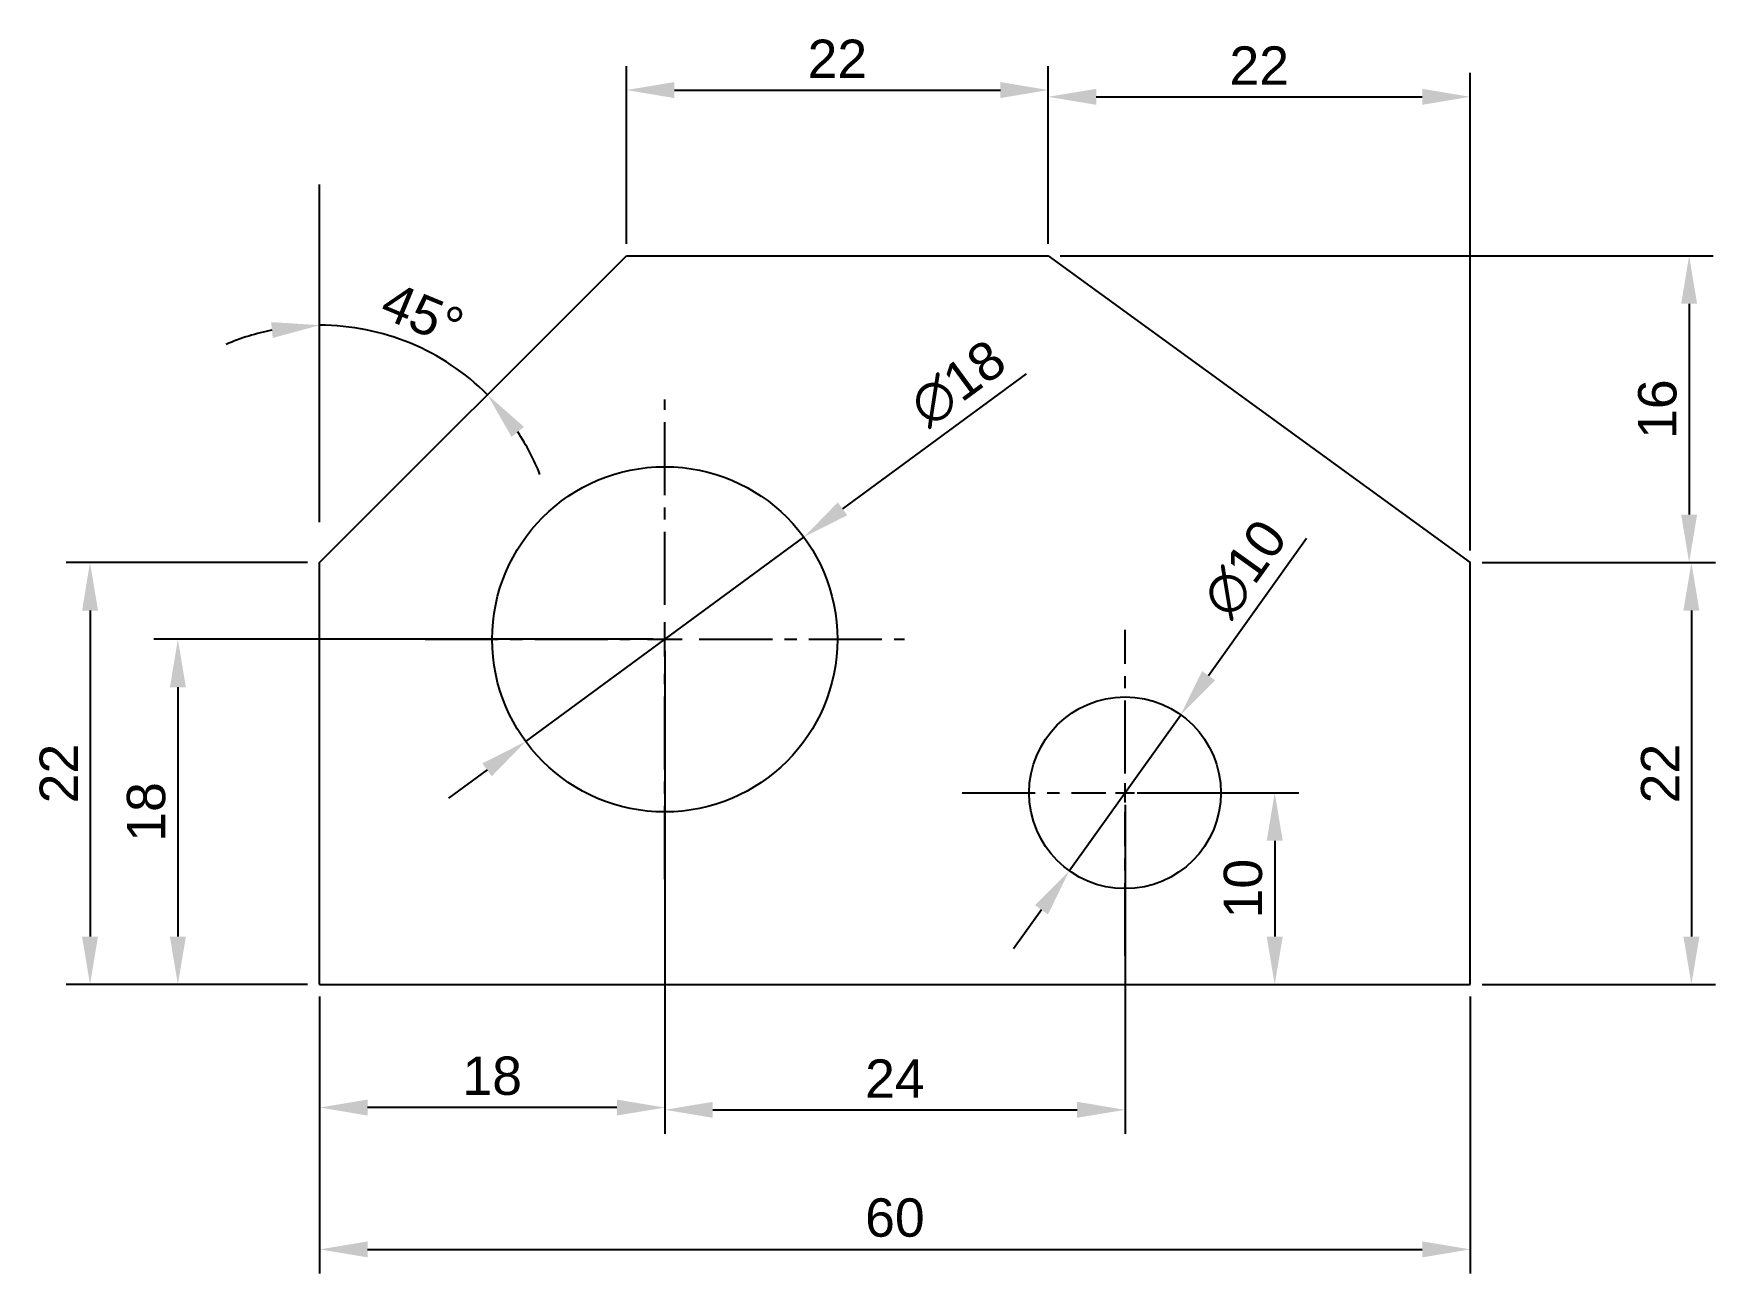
# Model space of a CAD drawing. Header units: millimetres. Extents: x 1722.5 to 1810.2, y 977.2 to 1041.8.
import ezdxf

# ---------------------------------------------------------------- set-up
doc = ezdxf.new("R2010")
doc.units = ezdxf.units.MM
doc.linetypes.add('CENTER2', pattern=[28.575, 19.05, -3.175, 3.175, -3.175])
doc.styles.get("Standard").update_dxf_attribs({"font": 'arial.ttf'})
doc.dimstyles.new('ISO-25', dxfattribs={"dimtxt": 2, "dimasz": 2.5, "dimexe": 1.25, "dimexo": 0.625, "dimtad": 1, "dimtxsty": 'Standard', "dimcen": 2.5, "dimclrd": 2, "dimclrt": 122, "dimadec": 0, "dimazin": 0, "dimtfac": 1, "dimtmove": 0, "dimatfit": 3, "dimfxl": 1, "dimarcsym": 0})

# ---------------------------------------------------------------- blocks, each defined once
blk = doc.blocks.new('*U2')
at = {"color": 0, "linetype": 'CENTER2', "ltscale": 0.2, "transparency": 16777216}
for p, q in [((0, 1.8), (0, 12.5)), ((-12.5, 0), (-1.8, 0)), ((1.8, 0), (12.5, 0)), ((0, -12.5), (0, -1.8))]:
    blk.add_line(p, q, dxfattribs=at)
at = {"color": 0, "linetype": 'Continuous', "ltscale": 0.2, "transparency": 16777216}
for p, q in [((0, -0.9), (0, 0.9)), ((-0.9, 0), (0.9, 0))]:
    blk.add_line(p, q, dxfattribs=at)
blk = doc.blocks.new('*U3')
at = {"color": 0, "linetype": 'CENTER2', "ltscale": 0.2, "transparency": 16777216}
for p, q in [((0, 1), (0, 8.5)), ((-8.5, 0), (-1, 0)), ((1, 0), (8.5, 0)), ((0, -8.5), (0, -1))]:
    blk.add_line(p, q, dxfattribs=at)
at = {"color": 0, "linetype": 'Continuous', "ltscale": 0.2, "transparency": 16777216}
for p, q in [((-0.5, 0), (0.5, 0)), ((0, -0.5), (0, 0.5))]:
    blk.add_line(p, q, dxfattribs=at)
blk = doc.blocks.new('*D5')
at = {"color": 0, "lineweight": -2, "transparency": 16777216}
for p, q in [((1754.772, 1010.21), (1728.755, 1010.21)), ((1736.772, 992.21), (1728.755, 992.21))]:
    blk.add_line(p, q, dxfattribs=at)
at = {"color": 2, "lineweight": -2, "transparency": 16777216}
blk.add_line((1730.005, 1007.71), (1730.005, 994.71), dxfattribs=at)
at = {"color": 2, "transparency": 16777216}
for points in [[(1729.588, 1007.71), (1730.422, 1007.71), (1730.005, 1010.21)], [(1729.588, 994.71), (1730.422, 994.71), (1730.005, 992.21)]]:
    blk.add_solid(points, dxfattribs=at)
at = {"layer": 'Defpoints', "color": 0, "transparency": 16777216}
for p in [(1755.397, 1010.21), (1730.005, 992.21), (1737.397, 992.21)]:
    blk.add_point(p, dxfattribs=at)
at = {"color": 122, "transparency": 16777216, "insert": (1728.359, 1001.21), "char_height": 2, "attachment_point": 5, "rotation": 90}
blk.add_mtext('18', dxfattribs=at)
blk = doc.blocks.new('*D6')
at = {"color": 2, "lineweight": -2, "transparency": 16777216}
for start, end in [(101.59236, 113.18473), (45, 90), (21.81527, 33.40764)]:
    blk.add_arc((1737.397, 1014.21), 12.377, start, end, dxfattribs=at)
at = {"color": 2, "transparency": 16777216}
for points in [[(1734.868, 1026.749), (1734.952, 1025.92), (1737.397, 1026.587)], [(1747.407, 1020.761), (1748.052, 1021.288), (1746.149, 1022.962)]]:
    blk.add_solid(points, dxfattribs=at)
at = {"layer": 'Defpoints', "color": 0, "transparency": 16777216}
for p in [(1737.397, 1033.918), (1753.397, 1030.21), (1743.586, 1024.929), (1737.397, 1016.313), (1737.397, 1014.21)]:
    blk.add_point(p, dxfattribs=at)
at = {"color": 122, "transparency": 16777216, "insert": (1742.762, 1027.162), "char_height": 2, "attachment_point": 5, "rotation": 337.5}
blk.add_mtext('45°', dxfattribs=at)
blk = doc.blocks.new('*D7')
at = {"color": 0, "lineweight": -2, "transparency": 16777216}
for p, q in [((1753.397, 1030.835), (1753.397, 1040.098)), ((1775.397, 1030.835), (1775.397, 1040.098))]:
    blk.add_line(p, q, dxfattribs=at)
at = {"color": 2, "lineweight": -2, "transparency": 16777216}
blk.add_line((1755.897, 1038.848), (1772.897, 1038.848), dxfattribs=at)
at = {"color": 2, "transparency": 16777216}
for points in [[(1755.897, 1039.264), (1755.897, 1038.431), (1753.397, 1038.848)], [(1772.897, 1039.264), (1772.897, 1038.431), (1775.397, 1038.848)]]:
    blk.add_solid(points, dxfattribs=at)
at = {"layer": 'Defpoints', "color": 0, "transparency": 16777216}
for p in [(1775.397, 1038.848), (1753.397, 1030.21), (1775.397, 1030.21)]:
    blk.add_point(p, dxfattribs=at)
at = {"color": 122, "transparency": 16777216, "insert": (1764.397, 1040.477), "char_height": 2, "attachment_point": 5}
blk.add_mtext('22', dxfattribs=at)
blk = doc.blocks.new('*D8')
at = {"color": 0, "lineweight": -2, "transparency": 16777216}
for p, q in [((1775.397, 1030.835), (1775.397, 1039.746)), ((1797.397, 1014.835), (1797.397, 1039.746))]:
    blk.add_line(p, q, dxfattribs=at)
at = {"color": 2, "lineweight": -2, "transparency": 16777216}
blk.add_line((1777.897, 1038.496), (1794.897, 1038.496), dxfattribs=at)
at = {"color": 2, "transparency": 16777216}
for points in [[(1777.897, 1038.912), (1777.897, 1038.079), (1775.397, 1038.496)], [(1794.897, 1038.912), (1794.897, 1038.079), (1797.397, 1038.496)]]:
    blk.add_solid(points, dxfattribs=at)
at = {"layer": 'Defpoints', "color": 0, "transparency": 16777216}
for p in [(1797.397, 1038.496), (1775.397, 1030.21), (1797.397, 1014.21)]:
    blk.add_point(p, dxfattribs=at)
at = {"color": 122, "transparency": 16777216, "insert": (1786.397, 1040.125), "char_height": 2, "attachment_point": 5}
blk.add_mtext('22', dxfattribs=at)
blk = doc.blocks.new('*D10')
at = {"color": 2, "lineweight": -2, "transparency": 16777216}
for p, q in [((1774.237, 1024.044), (1764.666, 1017.016)), ((1748.143, 1004.883), (1762.651, 1015.537)), ((1746.128, 1003.404), (1744.112, 1001.924))]:
    blk.add_line(p, q, dxfattribs=at)
at = {"color": 2, "transparency": 16777216}
for points in [[(1764.42, 1017.352), (1764.913, 1016.68), (1762.651, 1015.537)], [(1745.881, 1003.739), (1746.374, 1003.068), (1748.143, 1004.883)]]:
    blk.add_solid(points, dxfattribs=at)
at = {"layer": 'Defpoints', "color": 0, "transparency": 16777216}
for p in [(1762.651, 1015.537), (1748.143, 1004.883)]:
    blk.add_point(p, dxfattribs=at)
at = {"color": 122, "transparency": 16777216, "insert": (1770.693, 1023.553), "char_height": 2, "attachment_point": 5, "rotation": 36.28897}
blk.add_mtext('∅18', dxfattribs=at)
blk = doc.blocks.new('*D11')
at = {"color": 2, "lineweight": -2, "transparency": 16777216}
for p, q in [((1788.859, 1015.463), (1783.755, 1008.314)), ((1776.492, 998.141), (1782.302, 1006.279)), ((1775.039, 996.106), (1773.586, 994.071))]:
    blk.add_line(p, q, dxfattribs=at)
at = {"color": 2, "transparency": 16777216}
for points in [[(1783.416, 1008.556), (1784.094, 1008.072), (1782.302, 1006.279)], [(1774.7, 996.348), (1775.378, 995.864), (1776.492, 998.141)]]:
    blk.add_solid(points, dxfattribs=at)
at = {"layer": 'Defpoints', "color": 0, "transparency": 16777216}
for p in [(1782.302, 1006.279), (1776.492, 998.141)]:
    blk.add_point(p, dxfattribs=at)
at = {"color": 122, "transparency": 16777216, "insert": (1785.648, 1013.895), "char_height": 2, "attachment_point": 5, "rotation": 54.47404}
blk.add_mtext('∅10', dxfattribs=at)
blk = doc.blocks.new('*D14')
at = {"color": 0, "lineweight": -2, "transparency": 16777216}
for p, q in [((1780.022, 1002.21), (1788.454, 1002.21)), ((1780.022, 992.21), (1788.454, 992.21))]:
    blk.add_line(p, q, dxfattribs=at)
at = {"color": 2, "lineweight": -2, "transparency": 16777216}
blk.add_line((1787.204, 999.71), (1787.204, 994.71), dxfattribs=at)
at = {"color": 2, "transparency": 16777216}
for points in [[(1786.787, 999.71), (1787.621, 999.71), (1787.204, 1002.21)], [(1786.787, 994.71), (1787.621, 994.71), (1787.204, 992.21)]]:
    blk.add_solid(points, dxfattribs=at)
at = {"layer": 'Defpoints', "color": 0, "transparency": 16777216}
for p in [(1779.397, 1002.21), (1779.397, 992.21), (1787.204, 992.21)]:
    blk.add_point(p, dxfattribs=at)
at = {"color": 122, "transparency": 16777216, "insert": (1785.558, 997.21), "char_height": 2, "attachment_point": 5, "rotation": 90}
blk.add_mtext('10', dxfattribs=at)
blk = doc.blocks.new('*D16')
at = {"color": 0, "lineweight": -2, "transparency": 16777216}
for p, q in [((1755.397, 1009.585), (1755.397, 984.546)), ((1737.397, 991.585), (1737.397, 984.546))]:
    blk.add_line(p, q, dxfattribs=at)
at = {"color": 2, "lineweight": -2, "transparency": 16777216}
blk.add_line((1752.897, 985.796), (1739.897, 985.796), dxfattribs=at)
at = {"color": 2, "transparency": 16777216}
for points in [[(1739.897, 986.213), (1739.897, 985.38), (1737.397, 985.796)], [(1752.897, 986.213), (1752.897, 985.38), (1755.397, 985.796)]]:
    blk.add_solid(points, dxfattribs=at)
at = {"layer": 'Defpoints', "color": 0, "transparency": 16777216}
for p in [(1755.397, 1010.21), (1737.397, 992.21), (1737.397, 985.796)]:
    blk.add_point(p, dxfattribs=at)
at = {"color": 122, "transparency": 16777216, "insert": (1746.397, 987.442), "char_height": 2, "attachment_point": 5}
blk.add_mtext('18', dxfattribs=at)
blk = doc.blocks.new('*D17')
at = {"color": 0, "lineweight": -2, "transparency": 16777216}
for p, q in [((1755.397, 1009.585), (1755.397, 984.429)), ((1779.397, 1001.585), (1779.397, 984.429))]:
    blk.add_line(p, q, dxfattribs=at)
at = {"color": 2, "lineweight": -2, "transparency": 16777216}
blk.add_line((1757.897, 985.679), (1776.897, 985.679), dxfattribs=at)
at = {"color": 2, "transparency": 16777216}
for points in [[(1757.897, 986.096), (1757.897, 985.262), (1755.397, 985.679)], [(1776.897, 986.096), (1776.897, 985.262), (1779.397, 985.679)]]:
    blk.add_solid(points, dxfattribs=at)
at = {"layer": 'Defpoints', "color": 0, "transparency": 16777216}
for p in [(1755.397, 1010.21), (1779.397, 1002.21), (1779.397, 985.679)]:
    blk.add_point(p, dxfattribs=at)
at = {"color": 122, "transparency": 16777216, "insert": (1767.397, 987.308), "char_height": 2, "attachment_point": 5}
blk.add_mtext('24', dxfattribs=at)
blk = doc.blocks.new('*D18')
at = {"color": 0, "lineweight": -2, "transparency": 16777216}
for p, q in [((1737.397, 991.585), (1737.397, 977.152)), ((1797.397, 991.585), (1797.397, 977.152))]:
    blk.add_line(p, q, dxfattribs=at)
at = {"color": 2, "lineweight": -2, "transparency": 16777216}
blk.add_line((1739.897, 978.402), (1794.897, 978.402), dxfattribs=at)
at = {"color": 2, "transparency": 16777216}
for points in [[(1739.897, 978.819), (1739.897, 977.985), (1737.397, 978.402)], [(1794.897, 978.819), (1794.897, 977.985), (1797.397, 978.402)]]:
    blk.add_solid(points, dxfattribs=at)
at = {"layer": 'Defpoints', "color": 0, "transparency": 16777216}
for p in [(1737.397, 992.21), (1797.397, 992.21), (1797.397, 978.402)]:
    blk.add_point(p, dxfattribs=at)
at = {"color": 122, "transparency": 16777216, "insert": (1767.397, 980.048), "char_height": 2, "attachment_point": 5}
blk.add_mtext('60', dxfattribs=at)
blk = doc.blocks.new('*D19')
at = {"color": 0, "lineweight": -2, "transparency": 16777216}
for p, q in [((1798.022, 1014.21), (1810.183, 1014.21)), ((1798.022, 992.21), (1810.183, 992.21))]:
    blk.add_line(p, q, dxfattribs=at)
at = {"color": 2, "lineweight": -2, "transparency": 16777216}
blk.add_line((1808.933, 1011.71), (1808.933, 994.71), dxfattribs=at)
at = {"color": 2, "transparency": 16777216}
for points in [[(1808.516, 1011.71), (1809.349, 1011.71), (1808.933, 1014.21)], [(1808.516, 994.71), (1809.349, 994.71), (1808.933, 992.21)]]:
    blk.add_solid(points, dxfattribs=at)
at = {"layer": 'Defpoints', "color": 0, "transparency": 16777216}
for p in [(1797.397, 1014.21), (1797.397, 992.21), (1808.933, 992.21)]:
    blk.add_point(p, dxfattribs=at)
at = {"color": 122, "transparency": 16777216, "insert": (1807.304, 1003.21), "char_height": 2, "attachment_point": 5, "rotation": 90}
blk.add_mtext('22', dxfattribs=at)
blk = doc.blocks.new('*D20')
at = {"color": 0, "lineweight": -2, "transparency": 16777216}
for p, q in [((1776.022, 1030.21), (1810.065, 1030.21)), ((1798.022, 1014.21), (1810.065, 1014.21))]:
    blk.add_line(p, q, dxfattribs=at)
at = {"color": 2, "lineweight": -2, "transparency": 16777216}
blk.add_line((1808.815, 1027.71), (1808.815, 1016.71), dxfattribs=at)
at = {"color": 2, "transparency": 16777216}
for points in [[(1808.399, 1027.71), (1809.232, 1027.71), (1808.815, 1030.21)], [(1808.399, 1016.71), (1809.232, 1016.71), (1808.815, 1014.21)]]:
    blk.add_solid(points, dxfattribs=at)
at = {"layer": 'Defpoints', "color": 0, "transparency": 16777216}
for p in [(1775.397, 1030.21), (1797.397, 1014.21), (1808.815, 1014.21)]:
    blk.add_point(p, dxfattribs=at)
at = {"color": 122, "transparency": 16777216, "insert": (1807.169, 1022.21), "char_height": 2, "attachment_point": 5, "rotation": 90}
blk.add_mtext('16', dxfattribs=at)
blk = doc.blocks.new('*D21')
at = {"color": 0, "lineweight": -2, "transparency": 16777216}
for p, q in [((1736.772, 1014.21), (1724.174, 1014.21)), ((1736.772, 992.21), (1724.174, 992.21))]:
    blk.add_line(p, q, dxfattribs=at)
at = {"color": 2, "lineweight": -2, "transparency": 16777216}
blk.add_line((1725.424, 1011.71), (1725.424, 994.71), dxfattribs=at)
at = {"color": 2, "transparency": 16777216}
for points in [[(1725.008, 1011.71), (1725.841, 1011.71), (1725.424, 1014.21)], [(1725.008, 994.71), (1725.841, 994.71), (1725.424, 992.21)]]:
    blk.add_solid(points, dxfattribs=at)
at = {"layer": 'Defpoints', "color": 0, "transparency": 16777216}
for p in [(1737.397, 1014.21), (1725.424, 992.21), (1737.397, 992.21)]:
    blk.add_point(p, dxfattribs=at)
at = {"color": 122, "transparency": 16777216, "insert": (1723.795, 1003.21), "char_height": 2, "attachment_point": 5, "rotation": 90}
blk.add_mtext('22', dxfattribs=at)

msp = doc.modelspace()

# ---------------------------------------------------------------- linework, layer by layer
for p, q in [((1737.397, 1016.313), (1737.397, 1033.918)), ((1737.397, 1014.21), (1753.397, 1030.21)), ((1753.397, 1030.21), (1775.397, 1030.21)), ((1775.397, 1030.21), (1797.397, 1014.21)), ((1737.397, 992.21), (1737.397, 1014.21)), ((1797.397, 992.21), (1797.397, 1014.21)), ((1737.397, 992.21), (1797.397, 992.21))]:
    msp.add_line(p, q)
for centre, radius in [((1755.397, 1010.21), 9), ((1779.397, 1002.21), 5)]:
    msp.add_circle(centre, radius)

# ---------------------------------------------------------------- block references
at = {"color": 10, "linetype": 'CENTER2', "ltscale": 0.2}
for name, p in [('*U2', (1755.397, 1010.21)), ('*U3', (1779.397, 1002.21))]:
    msp.add_blockref(name, p, dxfattribs=at)

# ---------------------------------------------------------------- dimensions: what is measured, and where the dimension line sits
for base, p1, p2, picture, middle in [((1775.397, 1038.848), (1753.397, 1030.21), (1775.397, 1030.21), '*D7', (1764.397, 1040.477)), ((1797.397, 1038.496), (1775.397, 1030.21), (1797.397, 1014.21), '*D8', (1786.397, 1040.125)), ((1737.397, 985.796), (1755.397, 1010.21), (1737.397, 992.21), '*D16', (1746.397, 987.442)), ((1779.397, 985.679), (1755.397, 1010.21), (1779.397, 1002.21), '*D17', (1767.397, 987.308)), ((1797.397, 978.402), (1737.397, 992.21), (1797.397, 992.21), '*D18', (1767.397, 980.048))]:
    dim = msp.add_linear_dim(base=base, p1=p1, p2=p2, dimstyle='ISO-25')
    dim.commit()
    dim.dimension.update_dxf_attribs({"geometry": picture, "text_midpoint": middle})
dim = msp.add_angular_dim_2l(base=(1743.586, 1024.929), line1=((1737.397, 1014.21), (1753.397, 1030.21)), line2=((1737.397, 1016.313), (1737.397, 1033.918)), dimstyle='ISO-25')
dim.commit()
dim.dimension.update_dxf_attribs({"geometry": '*D6', "text_midpoint": (1742.762, 1027.162)})
for base, p1, p2, picture, middle in [((1808.815, 1014.21), (1775.397, 1030.21), (1797.397, 1014.21), '*D20', (1807.169, 1022.21)), ((1725.424, 992.21), (1737.397, 1014.21), (1737.397, 992.21), '*D21', (1723.795, 1003.21)), ((1808.933, 992.21), (1797.397, 1014.21), (1797.397, 992.21), '*D19', (1807.304, 1003.21)), ((1730.005, 992.21), (1755.397, 1010.21), (1737.397, 992.21), '*D5', (1728.359, 1001.21)), ((1787.204, 992.21), (1779.397, 1002.21), (1779.397, 992.21), '*D14', (1785.558, 997.21))]:
    dim = msp.add_linear_dim(base=base, p1=p1, p2=p2, angle=90, dimstyle='ISO-25')
    dim.commit()
    dim.dimension.update_dxf_attribs({"geometry": picture, "text_midpoint": middle})
dim = msp.add_diameter_dim_2p(p1=(1748.143, 1004.883), p2=(1762.651, 1015.537), dimstyle='ISO-25')
dim.commit()
dim.dimension.update_dxf_attribs({"geometry": '*D10', "text_midpoint": (1771.7, 1022.181), "dimtype": 163})
dim = msp.add_diameter_dim_2p(p1=(1776.492, 998.141), p2=(1782.302, 1006.279), dimstyle='ISO-25')
dim.commit()
dim.dimension.update_dxf_attribs({"geometry": '*D11', "text_midpoint": (1785.648, 1013.895)})

doc.saveas('drawing.dxf')
